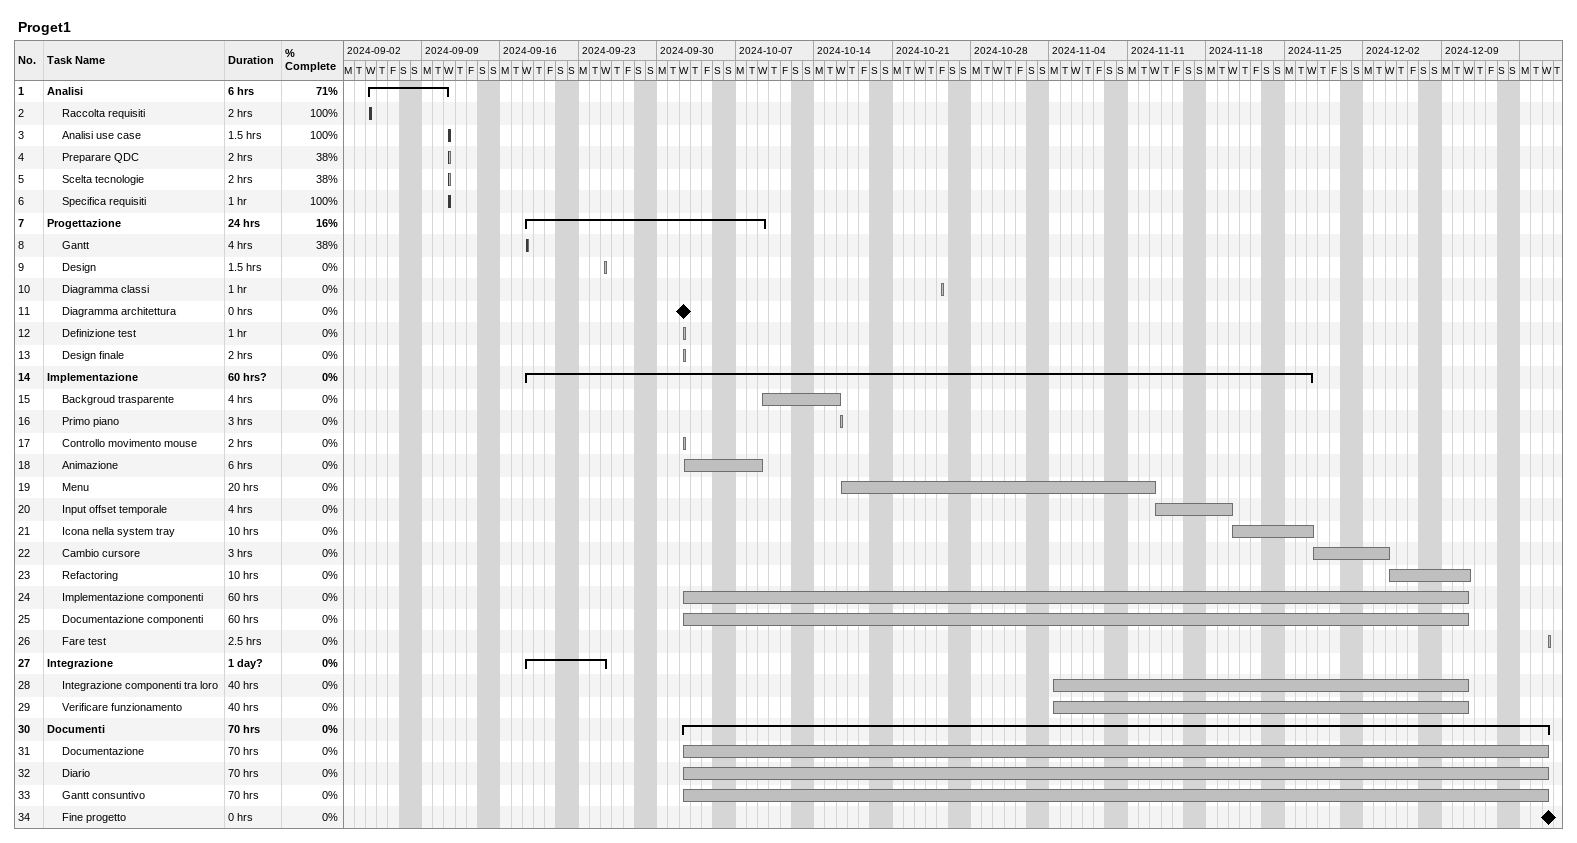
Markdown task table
Proget1

| ID | Level | Task | Duration | Start | Finish | % complete |
|---|---|---|---|---|---|---|
| 1 | 1 | **Analisi** | 6h | 2024-09-04 | 2024-09-11 | 71 |
| 2 | 2 | Raccolta requisiti | 2h | 2024-09-04 | 2024-09-04 | 100 |
| 3 | 2 | Analisi use case | 1.5h | 2024-09-11 | 2024-09-11 | 100 |
| 4 | 2 | Preparare QDC | 2h | 2024-09-11 | 2024-09-11 | 38 |
| 5 | 2 | Scelta tecnologie | 2h | 2024-09-11 | 2024-09-11 | 38 |
| 6 | 2 | Specifica requisiti | 1h | 2024-09-11 | 2024-09-11 | 100 |
| 7 | 1 | **Progettazione** | 24h | 2024-09-18 | 2024-10-09 | 16 |
| 8 | 2 | Gantt | 4h | 2024-09-18 | 2024-09-18 | 38 |
| 9 | 2 | Design | 1.5h | 2024-09-25 | 2024-09-25 | 0 |
| 10 | 2 | Diagramma classi | 1h | 2024-10-25 | 2024-10-25 | 0 |
| 11 | 2 | Diagramma architettura | 0h | 2024-10-02 | 2024-10-02 | 0 |
| 12 | 2 | Definizione test | 1h | 2024-10-02 | 2024-10-02 | 0 |
| 13 | 2 | Design finale | 2h | 2024-10-02 | 2024-10-02 | 0 |
| 14 | 1 | **Implementazione** | 60h? | 2024-09-18 | 2024-11-27 | 0 |
| 15 | 2 | Backgroud trasparente | 4h | 2024-10-09 | 2024-10-16 | 0 |
| 16 | 2 | Primo piano | 3h | 2024-10-16 | 2024-10-16 | 0 |
| 17 | 2 | Controllo movimento mouse | 2h | 2024-10-02 | 2024-10-02 | 0 |
| 18 | 2 | Animazione | 6h | 2024-10-02 | 2024-10-09 | 0 |
| 19 | 2 | Menu | 20h | 2024-10-16 | 2024-11-13 | 0 |
| 20 | 2 | Input offset temporale | 4h | 2024-11-13 | 2024-11-20 | 0 |
| 21 | 2 | Icona nella system tray | 10h | 2024-11-20 | 2024-11-27 | 0 |
| 22 | 2 | Cambio cursore | 3h | 2024-11-27 | 2024-12-04 | 0 |
| 23 | 2 | Refactoring | 10h | 2024-12-04 | 2024-12-11 | 0 |
| 24 | 2 | Implementazione componenti | 60h | 2024-10-02 | 2024-12-11 | 0 |
| 25 | 2 | Documentazione componenti | 60h | 2024-10-02 | 2024-12-11 | 0 |
| 26 | 2 | Fare test | 2.5h | 2024-12-18 | 2024-12-18 | 0 |
| 27 | 1 | **Integrazione** | 1d? | 2024-09-18 | 2024-09-25 | 0 |
| 28 | 2 | Integrazione componenti tra loro | 40h | 2024-11-04 | 2024-12-11 | 0 |
| 29 | 2 | Verificare funzionamento | 40h | 2024-11-04 | 2024-12-11 | 0 |
| 30 | 1 | **Documenti** | 70h | 2024-10-02 | 2024-12-18 | 0 |
| 31 | 2 | Documentazione | 70h | 2024-10-02 | 2024-12-18 | 0 |
| 32 | 2 | Diario | 70h | 2024-10-02 | 2024-12-18 | 0 |
| 33 | 2 | Gantt consuntivo | 70h | 2024-10-02 | 2024-12-18 | 0 |
| 34 | 2 | Fine progetto | 0h | 2024-12-18 | 2024-12-18 | 0 |
